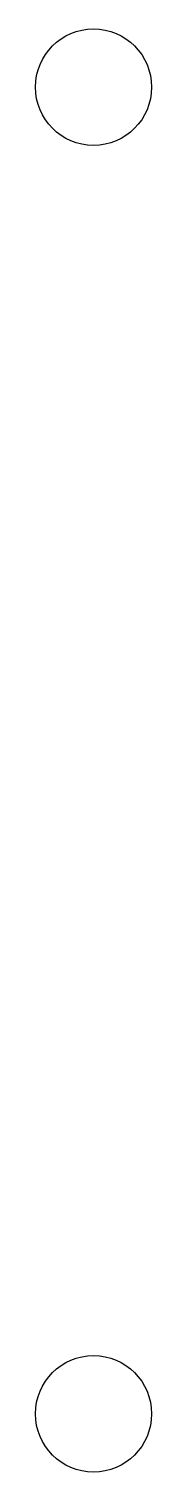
# Model space of a CAD drawing. Header units: millimetres. Extents: x 199.5 to 201.5, y 95 to 120.
import ezdxf

# ---------------------------------------------------------------- set-up
doc = ezdxf.new("R2010")
doc.units = ezdxf.units.MM
doc.layers.add('SLD-0', color=7, linetype='Continuous', lineweight=25)

msp = doc.modelspace()

# ---------------------------------------------------------------- linework, layer by layer
msp.add_circle((200.501, 96), 1.01)
at = {"layer": 'SLD-0'}
msp.add_circle((200.501, 119), 1.01, dxfattribs=at)

doc.saveas('drawing.dxf')
